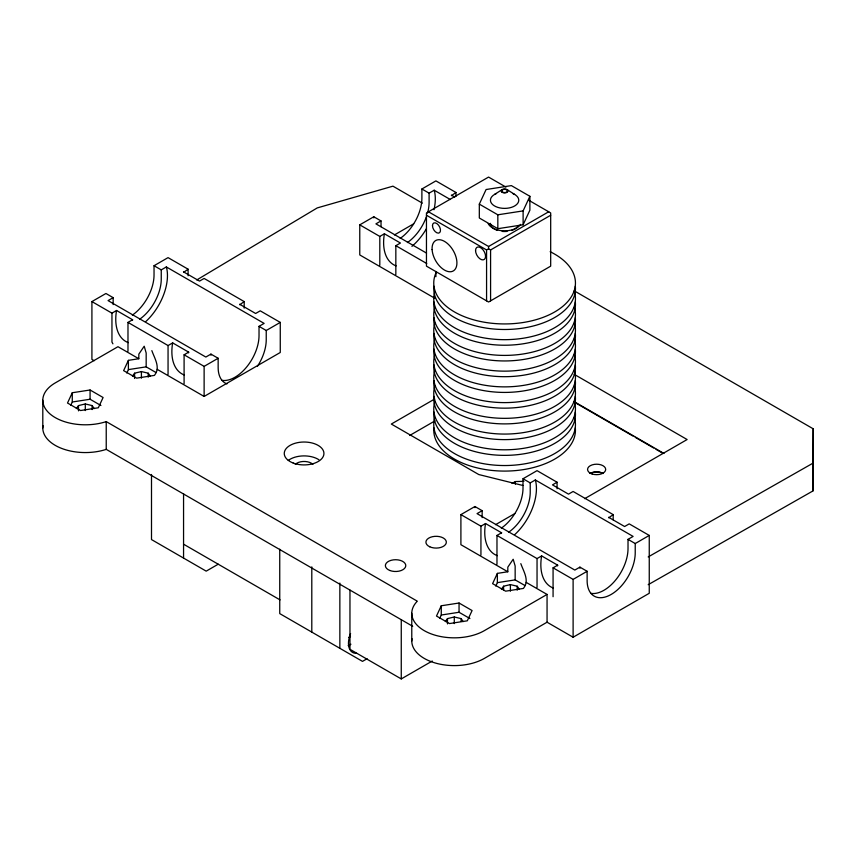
<?xml version="1.0" encoding="UTF-8"?>
<svg xmlns="http://www.w3.org/2000/svg" width="856" height="856" viewBox="0 0 856 856"><rect width="100%" height="100%" fill="white"/><g stroke="black" fill="none" stroke-linecap="round" stroke-linejoin="round"><path stroke-width="1.28" d="M151.501 474.481L151.501 539.569L206.2 571.145L218.226 564.2M183.559 558.069L183.559 493.666M279.741 549.188L279.741 613.602L362.495 661.378L367.085 658.724M311.798 632.113L311.798 566.875M339.853 648.302L339.853 583.064M479.317 204.124L479.317 218.002L497.828 228.691L523.112 224.775L529.885 210.18L529.885 196.292L511.385 185.613L486.09 189.518L479.317 204.124L497.828 214.803L523.112 210.897L529.885 196.292M486.572 300.852L486.572 249.952L488.573 248.796L488.573 246.485L428.46 211.774M490.584 300.852L490.584 249.952L488.573 248.796M497.828 228.691L497.828 214.803M523.112 224.775L523.112 210.897M151.844 350.618C154.604 358.6 160.8 367.459 154.433 375.388L136.639 378.138L123.617 370.627L128.389 360.355L138.811 358.739L138.843 354.127L144.204 346.209L146.173 352.993L146.173 366.85L155.942 372.488M520.822 563.644C523.583 571.626 529.778 580.486 523.412 588.425L505.629 591.175L492.596 583.653L497.368 573.381L507.801 571.765L507.822 567.154L513.183 559.236L515.152 566.019L515.162 579.887L524.931 585.525M648.195 584.691L812.986 490.916L813.2 428.803L574.194 290.815M812.986 490.916L813.2 428.803M113.153 304.586L113.153 297.653L105.941 293.49L91.913 301.58L91.913 359.424L94.181 360.729M188.095 275.76L188.095 269.191L168.054 257.624L154.037 265.724L154.037 274.979A34.005 19.635 -60 0 1 132.348 315.126M221.629 380.278A34.005 19.635 -60 0 0 246.314 367.417A34.005 19.635 -60 0 0 259.026 335.595L259.026 326.339L264.13 323.397L166.342 266.944L161.249 269.886L161.249 279.142A34.005 19.635 -60 0 1 139.56 319.299M157.226 369.364L204.124 396.446L280.265 352.49L280.265 322.402L266.237 330.502L266.237 339.757A34.005 19.635 -60 0 1 259.197 363.458L257.453 366.293M455.948 196.409L455.948 192.472L435.907 180.894L421.89 188.994L421.89 198.25A34.005 19.635 -60 0 1 414.839 221.95L413.095 224.786A34.005 19.635 -60 0 1 400.201 238.396M450.31 199.512L434.195 190.214L429.102 193.156L429.102 202.412A34.005 19.635 -60 0 1 427.561 213.091M482.142 517.623L482.142 510.679L474.93 506.517L460.903 514.616L460.903 544.694L507.801 571.765M557.074 488.787L557.074 482.228L537.044 470.65L523.016 478.75L523.016 488.006A34.005 19.635 -60 0 1 515.975 511.706L514.221 514.542A34.005 19.635 -60 0 1 501.327 528.152M590.608 593.304A34.005 19.635 -60 0 0 615.303 580.454A34.005 19.635 -60 0 0 628.015 548.621L628.015 539.366L633.108 536.423L535.332 479.97L530.228 482.912L530.228 492.168A34.005 19.635 -60 0 1 508.539 532.325M411.993 638.651A42.511 24.546 0 0 0 436.111 663.24A42.511 24.546 0 0 0 484.346 658.414L547.059 622.205L573.113 637.239L649.255 593.283L649.255 535.439L635.227 543.539L635.227 552.794A34.005 19.635 -60 0 1 611.184 594.438A34.005 19.635 -60 0 1 587.13 580.55L587.13 571.294L579.919 567.132L574.825 570.075L477.038 513.621L482.142 510.679M132.455 320.444L132.584 319.748L116.555 310.493L116.416 311.188A48.46 27.98 -60 0 0 128.293 342.635M188.555 352.833L188.684 352.148L172.655 342.892L172.527 343.577A48.46 27.98 -60 0 0 184.393 375.024M395.836 274.573L395.836 245.683L400.437 243.029L384.408 233.774L384.269 234.458A48.46 27.98 -60 0 0 396.135 265.906M501.434 533.47L501.563 532.785L485.534 523.53L485.406 524.214A48.46 27.98 -60 0 0 497.272 555.662M557.534 565.859L557.673 565.174L541.645 555.918L541.506 556.603A48.46 27.98 -60 0 0 553.372 588.061M72.279 392.744L67.517 403.015L80.539 410.538L98.333 407.777L103.094 397.505L90.073 389.994L72.279 392.744L72.279 401.999L70.695 405.423M126.795 373.034L128.389 369.61L128.389 360.355M441.268 605.77L436.496 616.042L449.518 623.564L467.312 620.814L472.084 610.542L459.051 603.02L441.268 605.77L441.268 615.025L439.674 618.449M495.785 586.06L497.368 582.636L497.368 573.381M76.377 408.537L78.495 405.584L85.3 403.957L92.116 405.584L94.235 408.537M132.477 376.137L134.595 373.195L141.411 371.568L148.227 373.195L150.335 376.137M445.355 621.563L447.474 618.61L454.29 616.983L461.106 618.61L463.214 621.563M501.466 589.174L503.585 586.221L510.39 584.595L517.206 586.221L519.325 589.174M494.586 194.419L502.205 189.561M196.73 279.976L317.255 207.912L392.947 186.169L422.34 203.139M113.153 297.653L108.059 300.595L205.836 357.048L210.94 354.106L218.152 358.268L218.152 367.524A34.005 19.635 -60 0 0 225.203 383.092L226.947 383.905M91.913 301.58L111.954 313.157L116.555 310.493M183.633 272.379L188.095 269.191M127.983 351.292L127.983 322.402L132.584 319.748M434.966 298.348L359.766 254.938L359.766 224.861L373.794 216.761L381.006 220.923L381.059 226.68M381.006 220.923L375.912 223.865L426.523 253.098M127.983 322.402L168.054 345.546L172.655 342.892M239.734 304.768L244.195 301.58L244.195 308.149M359.766 224.861L379.807 236.427L384.408 233.774M451.487 195.66L455.948 192.472M184.094 383.681L184.094 354.801L188.684 352.148M394.445 234.919L413.705 223.801M184.094 354.801L204.124 366.368L218.152 358.268M488.573 246.485L548.685 211.774M490.584 249.952L550.686 215.241M434.666 399.024L391.32 424.052L478.782 474.545L522.898 485.48M409.66 435.49L434.966 420.885M512.006 483.48L515.344 481.554L523.958 481.318M460.903 514.616L480.933 526.183L485.534 523.53M557.074 482.228L552.484 484.881L568.512 494.137L573.113 491.472L613.185 514.616L613.185 519.87M495.57 524.675L514.831 513.557M496.972 564.329L496.972 535.439L501.563 532.785M584.68 498.674L687.122 439.535L574.205 374.34M496.972 535.439L537.044 558.572L541.645 555.918M608.723 517.805L613.185 514.616M553.072 596.718L553.072 567.828L557.673 565.174M608.584 517.27L624.613 526.526L629.213 523.872L649.255 535.439M547.059 622.205L547.059 594.438L484.346 630.647A42.511 24.546 0 0 1 428.963 633.001A42.511 24.546 0 0 1 416.797 601.725L417.332 601.212L106.23 421.601L105.342 421.901A42.511 24.546 0 0 1 51.167 414.882A42.511 24.546 0 0 1 55.244 382.91L117.968 346.701L138.811 358.739M553.072 567.828L573.113 579.394L587.13 571.294M349.965 590.084L349.965 649.319L401.261 678.926L432.269 661.025M648.195 556.924L812.986 463.16M412.71 626.303L106.23 449.357L105.342 449.668A42.511 24.546 0 0 1 61.686 448.426A42.511 24.546 0 0 1 43.003 425.625M128.389 369.61L146.173 366.85M72.279 401.999L90.073 399.249L100.922 405.509M497.368 582.636L515.162 579.887M441.268 615.025L459.051 612.275L469.912 618.546M505.917 187.079L488.573 177.074L426.459 212.93L426.459 266.152L488.573 302.007L550.686 266.152L550.686 212.93L529.04 200.432M451.347 195.125L454.782 197.105M421.89 188.994L429.102 193.156M426.459 215.241L486.572 249.952M395.836 245.683L426.748 263.53M574.183 401.646L663.967 453.477M574.205 402.106L632.969 436.036M635.28 437.363L653.706 448.009M656.017 449.336L662.929 453.327M244.195 301.58L204.124 278.446L199.534 281.1L183.494 271.844M280.265 322.402L260.235 310.835L255.634 313.489L239.605 304.233M154.037 265.724L161.249 269.886M259.026 326.339L266.237 330.502M523.016 478.75L530.228 482.912M628.015 539.366L635.227 543.539M526.215 582.401L547.059 594.438M183.559 544.191L280.051 599.906M507.009 189.561L514.627 194.419M112.917 343.834L111.954 342.036L111.954 313.157M535.332 479.97L535.856 482.11A42.789 24.706 -60 0 1 514.97 534.412M434.195 190.214L434.73 192.354A42.789 24.706 -60 0 1 434.003 209.72M166.342 266.944L166.877 269.073A42.789 24.706 -60 0 1 145.98 321.385M579.919 567.132L579.972 568.266M474.93 506.517L474.973 507.64M373.794 216.761L373.847 217.884M210.94 354.106L210.993 355.229M573.113 579.394L573.113 637.239M537.044 558.572L537.044 587.462M517.206 586.221L517.206 590.191M515.344 481.554L515.344 484.186M510.39 584.595L510.39 591.207M503.585 586.221L503.585 590.191M480.933 526.183L480.933 555.073M461.106 618.61L461.106 621.263M459.051 603.02L459.051 612.275M454.29 616.983L454.29 623.596M447.474 618.61L447.474 623.906M435.907 271.448L435.907 276.702M411.779 613.292L411.779 641.058M401.261 619.701L401.261 678.926M379.807 236.427L379.807 265.317M204.124 366.368L204.124 396.446M168.054 345.546L168.054 374.436M148.227 373.195L148.227 377.154M141.411 371.568L141.411 378.17M134.595 373.195L134.595 378.48M106.23 421.601L106.23 449.357M92.116 405.584L92.116 409.553M90.073 389.994L90.073 399.249M85.3 403.957L85.3 410.57M78.495 405.584L78.495 410.869M42.8 400.266L42.8 428.032M590.212 473.507A9.063 5.232 0 0 1 603.041 473.507M356.695 653.331A19.838 11.449 -60 0 1 350.585 633.547M350.468 636.618A10.197 5.885 -60 0 1 348.606 637.42M350.928 644.215A19.838 11.449 -60 0 1 348.178 645.595M550.151 251.718A70.845 40.895 0 0 1 564.896 304.511A70.845 40.895 0 0 1 476.546 320.593A70.845 40.895 0 0 1 436.175 272.454M575.328 286.225A70.845 40.895 0 0 1 504.601 329.496A70.845 40.895 0 0 1 433.885 286.225M574.365 291.661A70.845 40.895 0 0 1 504.601 339.671A70.845 40.895 0 0 1 434.837 291.661M575.328 301.954A70.845 40.895 0 0 1 504.601 345.225A70.845 40.895 0 0 1 433.885 301.954M574.365 307.39A70.845 40.895 0 0 1 504.601 355.401A70.845 40.895 0 0 1 434.837 307.39M575.328 317.694A70.845 40.895 0 0 1 504.601 360.954A70.845 40.895 0 0 1 433.885 317.694M574.365 323.129A70.845 40.895 0 0 1 504.601 371.14A70.845 40.895 0 0 1 434.837 323.129M575.328 333.423A70.845 40.895 0 0 1 504.601 376.694A70.845 40.895 0 0 1 433.885 333.423M574.365 338.858A70.845 40.895 0 0 1 504.601 386.869A70.845 40.895 0 0 1 434.837 338.858M575.328 349.162A70.845 40.895 0 0 1 504.601 392.423A70.845 40.895 0 0 1 433.885 349.162M574.365 354.598A70.845 40.895 0 0 1 504.601 402.609A70.845 40.895 0 0 1 434.837 354.598M575.328 364.891A70.845 40.895 0 0 1 504.601 408.162A70.845 40.895 0 0 1 433.885 364.891M574.365 370.327A70.845 40.895 0 0 1 504.601 418.338A70.845 40.895 0 0 1 434.837 370.327M575.328 380.62A70.845 40.895 0 0 1 504.601 423.891A70.845 40.895 0 0 1 433.885 380.62M574.365 386.056A70.845 40.895 0 0 1 504.601 434.067A70.845 40.895 0 0 1 434.837 386.056M575.328 396.36A70.845 40.895 0 0 1 504.601 439.62A70.845 40.895 0 0 1 433.885 396.36M574.365 401.796A70.845 40.895 0 0 1 504.601 449.807A70.845 40.895 0 0 1 434.837 401.796M575.328 412.089A70.845 40.895 0 0 1 504.601 455.36A70.845 40.895 0 0 1 433.885 412.089M574.365 417.525A70.845 40.895 0 0 1 504.601 465.536A70.845 40.895 0 0 1 434.837 417.525M575.328 427.829A70.845 40.895 0 0 1 504.601 471.089A70.845 40.895 0 0 1 433.885 427.829M520.587 224.39A17.002 9.812 0 0 1 503.863 230.842A17.002 9.812 0 0 1 488.188 223.577M512.733 193.51A14.167 8.175 0 0 1 515.194 205.643A14.167 8.175 0 0 1 494.019 205.643A14.167 8.175 0 0 1 496.48 193.51M518.287 225.46A14.167 8.175 0 0 1 511.685 230.424M507.073 231.398A14.167 8.175 0 0 1 502.14 231.398M497.518 230.424A14.167 8.175 0 0 1 490.435 223.341M426.256 217.146A34.005 19.635 -60 0 1 407.413 242.569M426.449 228.648A42.789 24.706 -60 0 1 411.929 246.357M295.256 464.412A10.197 5.885 0 0 1 312.921 464.391M288.269 460.442A19.838 11.449 0 0 1 318.914 459.736M590.009 473.475A9.352 5.404 0 0 1 603.234 473.475M592.095 473.967A9.063 5.232 0 0 0 605.695 469.43A9.063 5.232 0 0 0 592.095 464.904A9.063 5.232 0 0 0 592.095 473.967M475.551 250.53A7.083 4.087 60 0 0 483.062 259.882A7.083 4.087 60 0 0 483.062 249.856A7.083 4.087 60 0 0 475.551 250.53M432.473 225.663A5.671 3.274 60 0 0 438.486 233.132A5.671 3.274 60 0 0 438.486 225.117A5.671 3.274 60 0 0 432.473 225.663M432.098 249.567A17.569 10.144 60 0 0 451.433 271.641A17.569 10.144 60 0 0 449.946 245.993A17.569 10.144 60 0 0 432.098 249.567M502.205 192.343A3.403 1.958 0 0 0 507.886 191.466A3.403 1.958 0 0 0 503.724 189.058A3.403 1.958 0 0 0 502.205 192.343M502.6 192.108A2.836 1.637 0 0 0 507.341 191.38A2.836 1.637 0 0 0 503.874 189.369A2.836 1.637 0 0 0 502.6 192.108M293.191 463.032A19.838 11.449 0 0 0 323.9 454.14A19.838 11.449 0 0 0 295.202 443.237A19.838 11.449 0 0 0 293.191 463.032M389.876 570.492A10.197 5.885 0 0 0 405.755 566.019A10.197 5.885 0 0 0 391.106 560.316A10.197 5.885 0 0 0 389.876 570.492M429.755 546.791A10.197 5.885 0 0 0 446.222 543.079A10.197 5.885 0 0 0 432.43 536.701A10.197 5.885 0 0 0 429.755 546.791"/></g></svg>
